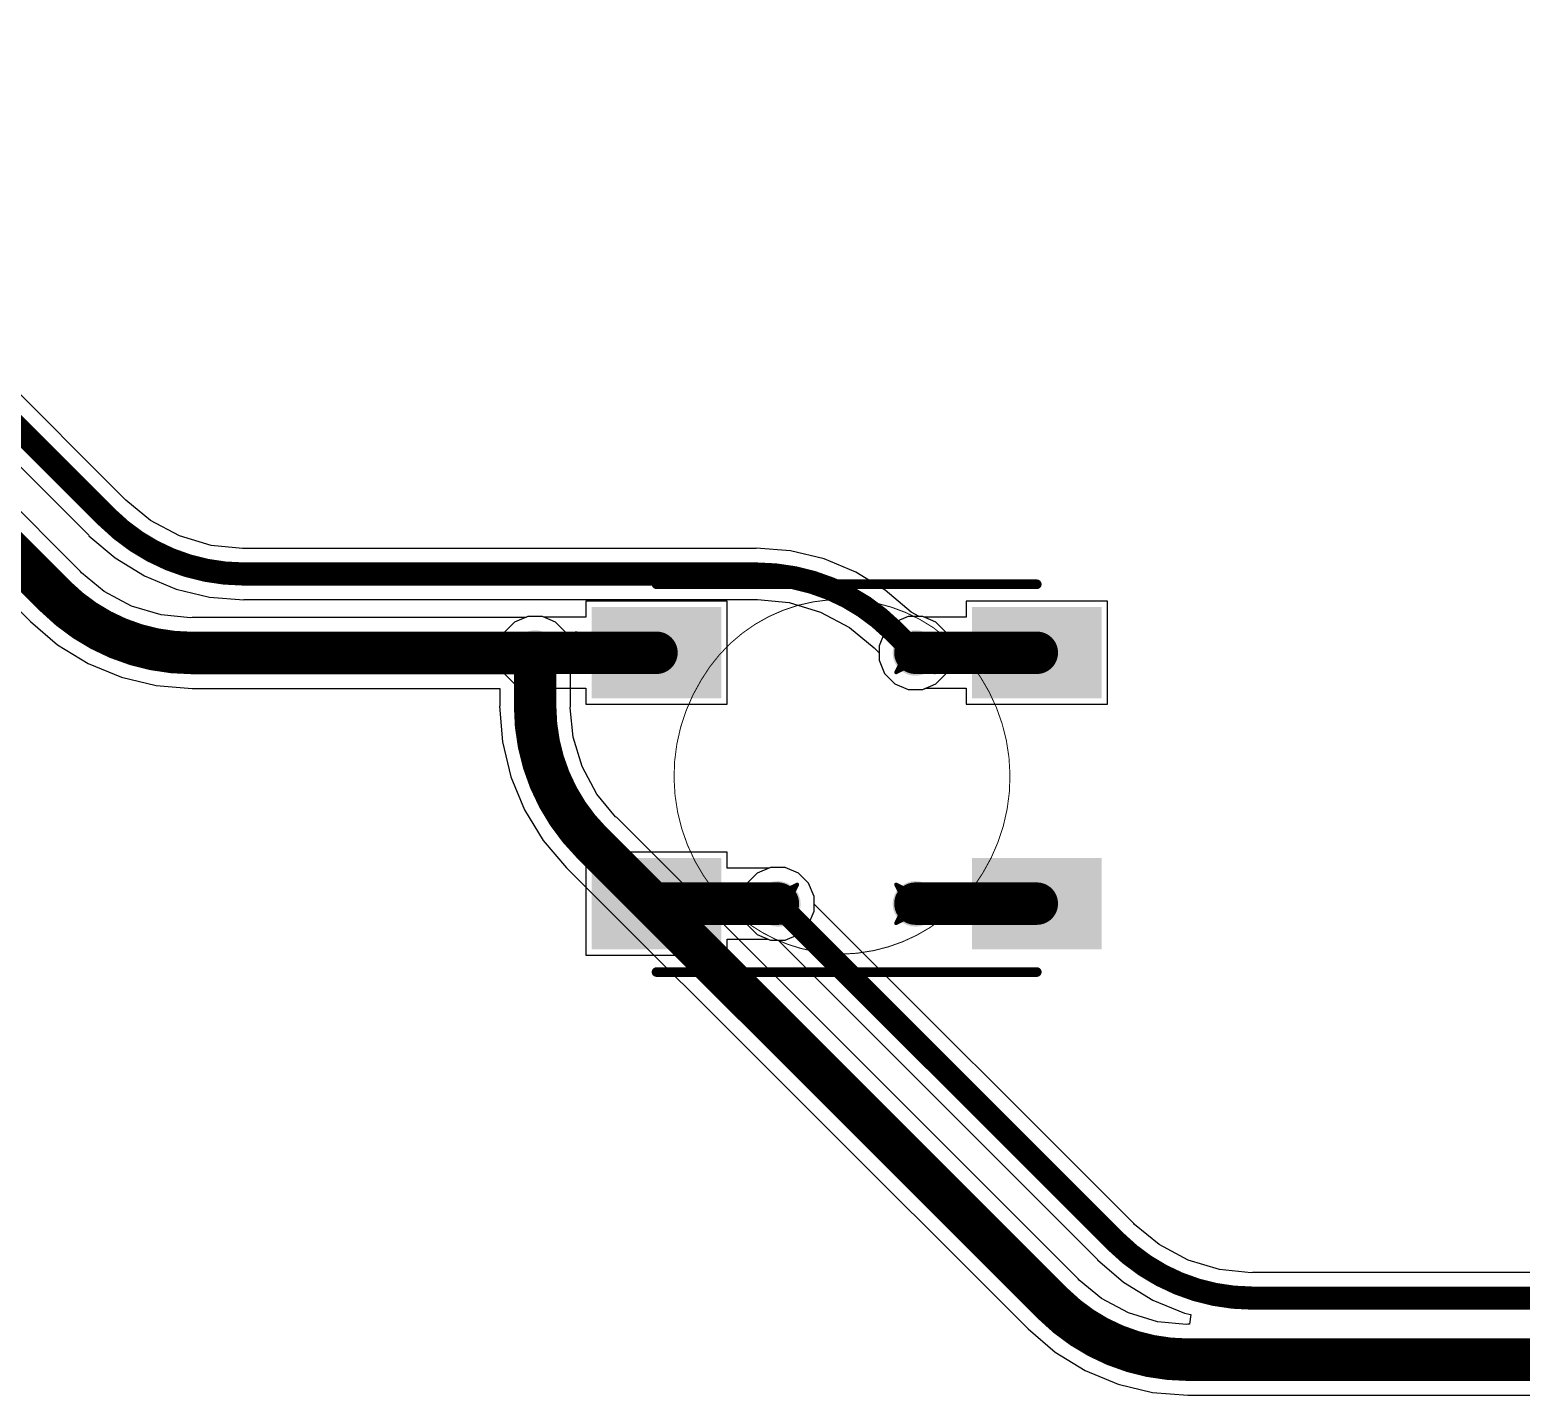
# Model space of a CAD drawing. Header units: inches. Extents: x -11 to 1110, y -7 to 455.
# Drawn here: x 211.41 to 231.02, y 122.62 to 140.58 of the extents above; entities that cross this region are included whole.
import ezdxf

# ---------------------------------------------------------------- set-up
doc = ezdxf.new("R2010")
doc.units = ezdxf.units.IN
for name, color, linetype in [('Bottom Layer', 5, 'Continuous'), ('Drill Drawing', 1, 'Continuous'), ('Mechanical 7', 56, 'Continuous'), ('Top Layer', 1, 'Continuous'), ('Top Overlay', 2, 'Continuous'), ('Top Paste', 8, 'Continuous'), ('Top Solder', 216, 'Continuous'), ('Via Holes', 16, 'Continuous')]:
    doc.layers.add(name, color=color, linetype=linetype)

msp = doc.modelspace()

# ---------------------------------------------------------------- hatches: boundary and pattern name
at = {"layer": 'Bottom Layer'}
h = msp.add_hatch(color=5, dxfattribs=at)
edge = h.paths.add_edge_path()
edge.add_arc((218.056, 132.387), 0.3, 0, 360)
h = msp.add_hatch(color=5, dxfattribs=at)
edge = h.paths.add_edge_path()
edge.add_arc((223.056, 132.387), 0.3, 0, 360)
h = msp.add_hatch(color=5, dxfattribs=at)
edge = h.paths.add_edge_path()
edge.add_arc((221.247, 129.087), 0.3, 0, 360)
h = msp.add_hatch(color=5, dxfattribs=at)
edge = h.paths.add_edge_path()
edge.add_arc((223.056, 129.087), 0.3, 0, 360)
at = {"layer": 'Top Layer'}
for points in [[(218.901, 132.89), (220.401, 132.89), (220.401, 131.89), (218.901, 131.89)], [(225.401, 131.89), (223.901, 131.89), (223.901, 132.89), (225.401, 132.89)], [(218.901, 129.59), (220.401, 129.59), (220.401, 128.59), (218.901, 128.59)], [(223.901, 129.59), (225.401, 129.59), (225.401, 128.59), (223.901, 128.59)]]:
    msp.add_hatch(color=1, dxfattribs=at).paths.add_polyline_path(points)
h = msp.add_hatch(color=1, dxfattribs=at)
edge = h.paths.add_edge_path()
edge.add_arc((218.056, 132.387), 0.3, 0, 360)
h = msp.add_hatch(color=1, dxfattribs=at)
edge = h.paths.add_edge_path()
edge.add_arc((223.056, 132.387), 0.3, 0, 360)
h = msp.add_hatch(color=1, dxfattribs=at)
edge = h.paths.add_edge_path()
edge.add_arc((221.247, 129.087), 0.3, 0, 360)
h = msp.add_hatch(color=1, dxfattribs=at)
edge = h.paths.add_edge_path()
edge.add_arc((223.056, 129.087), 0.3, 0, 360)
at = {"layer": 'Top Paste'}
for points in [[(218.901, 132.89), (220.401, 132.89), (220.401, 131.89), (218.901, 131.89)], [(225.401, 131.89), (223.901, 131.89), (223.901, 132.89), (225.401, 132.89)], [(218.901, 129.59), (220.401, 129.59), (220.401, 128.59), (218.901, 128.59)], [(223.901, 129.59), (225.401, 129.59), (225.401, 128.59), (223.901, 128.59)]]:
    msp.add_hatch(color=8, dxfattribs=at).paths.add_polyline_path(points)
at = {"layer": 'Top Solder'}
for points in [[(218.8, 132.992), (220.503, 132.992), (220.503, 131.789), (218.8, 131.789)], [(225.503, 131.789), (223.8, 131.789), (223.8, 132.992), (225.503, 132.992)], [(218.8, 129.692), (220.503, 129.692), (220.503, 128.489), (218.8, 128.489)], [(223.8, 129.692), (225.503, 129.692), (225.503, 128.489), (223.8, 128.489)]]:
    msp.add_hatch(color=216, dxfattribs=at).paths.add_polyline_path(points)
at = {"layer": 'Via Holes'}
h = msp.add_hatch(color=7, dxfattribs=at)
edge = h.paths.add_edge_path()
edge.add_arc((218.056, 132.387), 0.15, 0, 360)
h = msp.add_hatch(color=7, dxfattribs=at)
edge = h.paths.add_edge_path()
edge.add_arc((223.056, 132.387), 0.15, 0, 360)
h = msp.add_hatch(color=7, dxfattribs=at)
edge = h.paths.add_edge_path()
edge.add_arc((221.247, 129.087), 0.15, 0, 360)
h = msp.add_hatch(color=7, dxfattribs=at)
edge = h.paths.add_edge_path()
edge.add_arc((223.056, 129.087), 0.15, 0, 360)

# ---------------------------------------------------------------- linework, layer by layer
at = {"layer": 'Bottom Layer'}
for p, q in [((212.08, 133.461), (204.956, 140.584)), ((204.297, 139.925), (211.421, 132.801)), ((212.668, 134.408), (207.552, 139.525)), ((207.076, 139.049), (212.192, 133.932)), ((212.677, 134.396), (212.668, 134.408)), ((213, 134.131), (212.677, 134.396)), ((213.381, 133.927), (213, 134.131)), ((212.192, 133.932), (212.19, 133.93)), ((212.19, 133.93), (212.534, 133.637)), ((213.795, 133.801), (213.381, 133.927)), ((214.211, 133.76), (213.795, 133.801)), ((214.226, 133.763), (214.211, 133.76)), ((220.964, 133.763), (214.226, 133.763)), ((221.415, 133.73), (220.964, 133.765)), ((220.964, 133.765), (220.964, 133.763)), ((221.854, 133.624), (221.415, 133.73)), ((212.534, 133.637), (212.919, 133.401)), ((222.272, 133.451), (221.854, 133.624)), ((212.092, 133.443), (212.08, 133.461)), ((212.391, 133.197), (212.092, 133.443)), ((212.919, 133.401), (213.336, 133.228)), ((222.657, 133.215), (222.272, 133.451)), ((212.75, 133.005), (212.391, 133.197)), ((213.336, 133.228), (213.776, 133.123)), ((223, 132.922), (222.657, 133.215)), ((213.14, 132.887), (212.75, 133.005)), ((213.776, 133.123), (214.226, 133.087)), ((214.226, 133.087), (214.226, 133.09)), ((214.226, 133.09), (220.964, 133.09)), ((220.964, 133.09), (220.979, 133.092)), ((220.979, 133.092), (221.395, 133.052)), ((221.395, 133.052), (221.809, 132.926)), ((211.421, 132.801), (211.42, 132.801)), ((211.42, 132.801), (211.779, 132.495)), ((213.525, 132.849), (213.14, 132.887)), ((213.546, 132.853), (213.525, 132.849)), ((217.933, 132.853), (213.546, 132.853)), ((217.961, 132.865), (217.933, 132.853)), ((218.151, 132.865), (217.961, 132.865)), ((218.326, 132.792), (218.151, 132.865)), ((218.461, 132.658), (218.326, 132.792)), ((221.809, 132.926), (222.191, 132.722)), ((223.104, 132.865), (223, 132.922)), ((223.151, 132.865), (223.104, 132.865)), ((223.326, 132.792), (223.151, 132.865)), ((223.461, 132.658), (223.326, 132.792)), ((218.534, 132.482), (218.461, 132.658)), ((222.191, 132.722), (222.514, 132.457)), ((223.534, 132.482), (223.461, 132.658)), ((211.779, 132.495), (212.181, 132.248)), ((218.534, 132.292), (218.534, 132.482)), ((222.514, 132.457), (222.522, 132.444)), ((222.522, 132.444), (222.578, 132.389)), ((222.578, 132.389), (222.578, 132.292)), ((223.534, 132.292), (223.534, 132.482)), ((212.181, 132.248), (212.617, 132.068)), ((218.522, 132.264), (218.534, 132.292)), ((218.522, 131.688), (218.522, 132.264)), ((222.578, 132.292), (222.651, 132.116)), ((223.461, 132.116), (223.534, 132.292)), ((212.617, 132.068), (213.076, 131.958)), ((213.076, 131.958), (213.546, 131.921)), ((222.651, 132.116), (222.785, 131.982)), ((222.785, 131.982), (222.961, 131.909)), ((223.151, 131.909), (223.326, 131.982)), ((223.326, 131.982), (223.461, 132.116)), ((213.546, 131.921), (213.546, 131.921)), ((213.546, 131.921), (217.59, 131.921)), ((217.59, 131.921), (217.59, 131.688)), ((222.961, 131.909), (223.151, 131.909)), ((217.59, 131.688), (217.589, 131.688)), ((217.589, 131.688), (217.626, 131.217)), ((218.518, 131.666), (218.522, 131.688)), ((218.556, 131.282), (218.518, 131.666)), ((217.626, 131.217), (217.736, 130.758)), ((218.674, 130.892), (218.556, 131.282)), ((218.866, 130.532), (218.674, 130.892)), ((217.736, 130.758), (217.917, 130.323)), ((219.111, 130.233), (218.866, 130.532)), ((217.917, 130.323), (218.163, 129.92)), ((219.129, 130.221), (219.111, 130.233)), ((225.196, 124.155), (219.129, 130.221)), ((218.163, 129.92), (218.47, 129.562)), ((218.47, 129.562), (218.47, 129.562)), ((218.47, 129.562), (224.537, 123.495)), ((220.976, 129.492), (220.842, 129.358)), ((221.152, 129.565), (220.976, 129.492)), ((221.342, 129.565), (221.152, 129.565)), ((221.518, 129.492), (221.342, 129.565)), ((221.652, 129.358), (221.518, 129.492)), ((220.842, 129.358), (220.769, 129.182)), ((221.725, 129.182), (221.652, 129.358)), ((220.769, 129.182), (220.769, 128.992)), ((221.725, 129.085), (221.725, 129.182)), ((225.927, 124.883), (221.725, 129.085)), ((220.769, 128.992), (220.842, 128.816)), ((220.842, 128.816), (220.976, 128.682)), ((220.976, 128.682), (221.152, 128.609)), ((221.152, 128.609), (221.249, 128.609)), ((221.249, 128.609), (225.451, 124.407)), ((225.935, 124.871), (225.927, 124.883)), ((226.258, 124.606), (225.935, 124.871)), ((226.64, 124.402), (226.258, 124.606)), ((225.451, 124.407), (225.449, 124.405)), ((225.449, 124.405), (225.793, 124.112)), ((227.054, 124.276), (226.64, 124.402)), ((225.207, 124.137), (225.196, 124.155)), ((225.502, 123.896), (225.207, 124.137)), ((225.793, 124.112), (226.178, 123.876)), ((227.47, 124.235), (227.054, 124.276)), ((227.485, 124.238), (227.47, 124.235)), ((236.001, 124.238), (227.485, 124.238)), ((225.856, 123.706), (225.502, 123.896)), ((226.178, 123.876), (226.595, 123.703)), ((226.24, 123.59), (225.856, 123.706)), ((226.619, 123.553), (226.24, 123.59)), ((226.595, 123.703), (226.676, 123.684)), ((226.639, 123.557), (226.619, 123.553)), ((226.66, 123.557), (226.639, 123.557)), ((226.676, 123.684), (226.66, 123.557)), ((224.537, 123.495), (224.536, 123.495)), ((224.536, 123.495), (224.891, 123.192)), ((224.891, 123.192), (225.289, 122.948)), ((225.289, 122.948), (225.72, 122.77)), ((225.72, 122.77), (226.174, 122.661)), ((226.174, 122.661), (226.639, 122.624)), ((226.639, 122.624), (226.639, 122.624)), ((226.639, 122.624), (232.398, 122.624))]:
    msp.add_line(p, q, dxfattribs=at)
for points in [[(204.627, 140.255, 0.559, 0.559, 0), (211.75, 133.131, 0.559, 0.559, 0)], [(207.074, 139.526, 0.305, 0.305, 0), (212.43, 134.17, 0.305, 0.305, 0)], [(214.226, 133.426, 0.305, 0.305, -0.198912), (212.43, 134.17, 0.305, 0.305, 0)], [(214.226, 133.426, 0.305, 0.305, 0), (220.964, 133.426, 0.305, 0.305, 0)], [(220.964, 133.426, 0.305, 0.305, -0.198912), (222.761, 132.682, 0.305, 0.305, 0)], [(213.546, 132.387, 0.559, 0.559, -0.198912), (211.75, 133.131, 0.559, 0.559, 0)], [(222.761, 132.682, 0.305, 0.305, 0), (223.056, 132.387, 0.305, 0.305, 0)], [(213.546, 132.387, 0.559, 0.559, 0), (218.056, 132.387, 0.559, 0.559, 0)], [(218.056, 131.688, 0.559, 0.559, 0), (218.056, 132.387, 0.559, 0.559, 0)], [(218.8, 129.891, 0.559, 0.559, -0.198912), (218.056, 131.688, 0.559, 0.559, 0)], [(218.8, 129.891, 0.559, 0.559, 0), (224.866, 123.825, 0.559, 0.559, 0)], [(221.247, 129.087, 0.305, 0.305, 0), (225.689, 124.645, 0.305, 0.305, 0)], [(227.485, 123.901, 0.305, 0.305, -0.198912), (225.689, 124.645, 0.305, 0.305, 0)], [(226.639, 123.091, 0.559, 0.559, -0.198912), (224.866, 123.825, 0.559, 0.559, 0)], [(227.485, 123.901, 0.305, 0.305, 0), (236.001, 123.901, 0.305, 0.305, 0)], [(226.639, 123.091, 0.559, 0.559, 0), (232.864, 123.091, 0.559, 0.559, 0)]]:
    msp.add_lwpolyline(points, format="xyseb", dxfattribs=at)
for points in [[(212.354, 134.17, 0.152, 0.152, 1), (212.506, 134.17, 0.152, 0.152, 1)], [(212.354, 134.17, 0.152, 0.152, 1), (212.506, 134.17, 0.152, 0.152, 1)], [(214.15, 133.426, 0.152, 0.152, 1), (214.302, 133.426, 0.152, 0.152, 1)], [(214.15, 133.426, 0.152, 0.152, 1), (214.302, 133.426, 0.152, 0.152, 1)], [(220.888, 133.426, 0.152, 0.152, 1), (221.041, 133.426, 0.152, 0.152, 1)], [(220.888, 133.426, 0.152, 0.152, 1), (221.041, 133.426, 0.152, 0.152, 1)], [(211.611, 133.131, 0.279, 0.279, 1), (211.89, 133.131, 0.279, 0.279, 1)], [(211.611, 133.131, 0.279, 0.279, 1), (211.89, 133.131, 0.279, 0.279, 1)], [(222.684, 132.682, 0.152, 0.152, 1), (222.837, 132.682, 0.152, 0.152, 1)], [(222.684, 132.682, 0.152, 0.152, 1), (222.837, 132.682, 0.152, 0.152, 1)], [(213.407, 132.387, 0.279, 0.279, 1), (213.686, 132.387, 0.279, 0.279, 1)], [(213.407, 132.387, 0.279, 0.279, 1), (213.686, 132.387, 0.279, 0.279, 1)], [(217.916, 132.387, 0.279, 0.279, 1), (218.195, 132.387, 0.279, 0.279, 1)], [(217.916, 132.387, 0.279, 0.279, 1), (218.195, 132.387, 0.279, 0.279, 1)], [(222.98, 132.387, 0.152, 0.152, 1), (223.132, 132.387, 0.152, 0.152, 1)], [(217.916, 131.688, 0.279, 0.279, 1), (218.195, 131.688, 0.279, 0.279, 1)], [(217.916, 131.688, 0.279, 0.279, 1), (218.195, 131.688, 0.279, 0.279, 1)], [(218.66, 129.891, 0.279, 0.279, 1), (218.939, 129.891, 0.279, 0.279, 1)], [(218.66, 129.891, 0.279, 0.279, 1), (218.939, 129.891, 0.279, 0.279, 1)], [(221.171, 129.087, 0.152, 0.152, 1), (221.323, 129.087, 0.152, 0.152, 1)], [(225.613, 124.645, 0.152, 0.152, 1), (225.765, 124.645, 0.152, 0.152, 1)], [(225.613, 124.645, 0.152, 0.152, 1), (225.765, 124.645, 0.152, 0.152, 1)], [(224.726, 123.825, 0.279, 0.279, 1), (225.006, 123.825, 0.279, 0.279, 1)], [(224.726, 123.825, 0.279, 0.279, 1), (225.006, 123.825, 0.279, 0.279, 1)], [(227.409, 123.901, 0.152, 0.152, 1), (227.561, 123.901, 0.152, 0.152, 1)], [(227.409, 123.901, 0.152, 0.152, 1), (227.561, 123.901, 0.152, 0.152, 1)], [(226.499, 123.091, 0.279, 0.279, 1), (226.779, 123.091, 0.279, 0.279, 1)], [(226.499, 123.091, 0.279, 0.279, 1), (226.779, 123.091, 0.279, 0.279, 1)]]:
    msp.add_lwpolyline(points, format="xyseb", close=True, dxfattribs=at)
at = {"layer": 'Drill Drawing'}
for points in [[(217.802, 132.641, 0.0508, 0.0508, 0), (218.056, 132.514, 0.0508, 0.0508, 0)], [(217.802, 132.641, 0.0508, 0.0508, 0), (217.929, 132.387, 0.0508, 0.0508, 0)], [(218.056, 132.514, 0.0508, 0.0508, 0), (218.31, 132.641, 0.0508, 0.0508, 0)], [(218.183, 132.387, 0.0508, 0.0508, 0), (218.31, 132.641, 0.0508, 0.0508, 0)], [(222.802, 132.641, 0.0508, 0.0508, 0), (223.056, 132.514, 0.0508, 0.0508, 0)], [(222.802, 132.641, 0.0508, 0.0508, 0), (222.929, 132.387, 0.0508, 0.0508, 0)], [(223.056, 132.514, 0.0508, 0.0508, 0), (223.31, 132.641, 0.0508, 0.0508, 0)], [(223.183, 132.387, 0.0508, 0.0508, 0), (223.31, 132.641, 0.0508, 0.0508, 0)], [(217.802, 132.133, 0.0508, 0.0508, 0), (217.929, 132.387, 0.0508, 0.0508, 0)], [(218.183, 132.387, 0.0508, 0.0508, 0), (218.31, 132.133, 0.0508, 0.0508, 0)], [(222.802, 132.133, 0.0508, 0.0508, 0), (222.929, 132.387, 0.0508, 0.0508, 0)], [(223.183, 132.387, 0.0508, 0.0508, 0), (223.31, 132.133, 0.0508, 0.0508, 0)], [(217.802, 132.133, 0.0508, 0.0508, 0), (218.056, 132.26, 0.0508, 0.0508, 0)], [(218.056, 132.26, 0.0508, 0.0508, 0), (218.31, 132.133, 0.0508, 0.0508, 0)], [(222.802, 132.133, 0.0508, 0.0508, 0), (223.056, 132.26, 0.0508, 0.0508, 0)], [(223.056, 132.26, 0.0508, 0.0508, 0), (223.31, 132.133, 0.0508, 0.0508, 0)], [(220.993, 129.341, 0.0508, 0.0508, 0), (221.247, 129.214, 0.0508, 0.0508, 0)], [(220.993, 129.341, 0.0508, 0.0508, 0), (221.12, 129.087, 0.0508, 0.0508, 0)], [(221.247, 129.214, 0.0508, 0.0508, 0), (221.501, 129.341, 0.0508, 0.0508, 0)], [(221.374, 129.087, 0.0508, 0.0508, 0), (221.501, 129.341, 0.0508, 0.0508, 0)], [(222.802, 129.341, 0.0508, 0.0508, 0), (223.056, 129.214, 0.0508, 0.0508, 0)], [(222.802, 129.341, 0.0508, 0.0508, 0), (222.929, 129.087, 0.0508, 0.0508, 0)], [(223.056, 129.214, 0.0508, 0.0508, 0), (223.31, 129.341, 0.0508, 0.0508, 0)], [(223.183, 129.087, 0.0508, 0.0508, 0), (223.31, 129.341, 0.0508, 0.0508, 0)], [(220.993, 128.833, 0.0508, 0.0508, 0), (221.12, 129.087, 0.0508, 0.0508, 0)], [(221.374, 129.087, 0.0508, 0.0508, 0), (221.501, 128.833, 0.0508, 0.0508, 0)], [(222.802, 128.833, 0.0508, 0.0508, 0), (222.929, 129.087, 0.0508, 0.0508, 0)], [(223.183, 129.087, 0.0508, 0.0508, 0), (223.31, 128.833, 0.0508, 0.0508, 0)], [(220.993, 128.833, 0.0508, 0.0508, 0), (221.247, 128.96, 0.0508, 0.0508, 0)], [(221.247, 128.96, 0.0508, 0.0508, 0), (221.501, 128.833, 0.0508, 0.0508, 0)], [(222.802, 128.833, 0.0508, 0.0508, 0), (223.056, 128.96, 0.0508, 0.0508, 0)], [(223.056, 128.96, 0.0508, 0.0508, 0), (223.31, 128.833, 0.0508, 0.0508, 0)]]:
    msp.add_lwpolyline(points, format="xyseb", dxfattribs=at)
for points in [[(217.789, 132.641, 0.0254, 0.0254, 1), (217.814, 132.641, 0.0254, 0.0254, 1)], [(217.789, 132.641, 0.0254, 0.0254, 1), (217.814, 132.641, 0.0254, 0.0254, 1)], [(218.043, 132.514, 0.0254, 0.0254, 1), (218.068, 132.514, 0.0254, 0.0254, 1)], [(218.043, 132.514, 0.0254, 0.0254, 1), (218.068, 132.514, 0.0254, 0.0254, 1)], [(218.297, 132.641, 0.0254, 0.0254, 1), (218.322, 132.641, 0.0254, 0.0254, 1)], [(218.297, 132.641, 0.0254, 0.0254, 1), (218.322, 132.641, 0.0254, 0.0254, 1)], [(222.789, 132.641, 0.0254, 0.0254, 1), (222.814, 132.641, 0.0254, 0.0254, 1)], [(222.789, 132.641, 0.0254, 0.0254, 1), (222.814, 132.641, 0.0254, 0.0254, 1)], [(223.043, 132.514, 0.0254, 0.0254, 1), (223.068, 132.514, 0.0254, 0.0254, 1)], [(223.043, 132.514, 0.0254, 0.0254, 1), (223.068, 132.514, 0.0254, 0.0254, 1)], [(223.297, 132.641, 0.0254, 0.0254, 1), (223.322, 132.641, 0.0254, 0.0254, 1)], [(223.297, 132.641, 0.0254, 0.0254, 1), (223.322, 132.641, 0.0254, 0.0254, 1)], [(217.916, 132.387, 0.0254, 0.0254, 1), (217.941, 132.387, 0.0254, 0.0254, 1)], [(217.916, 132.387, 0.0254, 0.0254, 1), (217.941, 132.387, 0.0254, 0.0254, 1)], [(218.17, 132.387, 0.0254, 0.0254, 1), (218.195, 132.387, 0.0254, 0.0254, 1)], [(218.17, 132.387, 0.0254, 0.0254, 1), (218.195, 132.387, 0.0254, 0.0254, 1)], [(222.916, 132.387, 0.0254, 0.0254, 1), (222.941, 132.387, 0.0254, 0.0254, 1)], [(222.916, 132.387, 0.0254, 0.0254, 1), (222.941, 132.387, 0.0254, 0.0254, 1)], [(223.17, 132.387, 0.0254, 0.0254, 1), (223.195, 132.387, 0.0254, 0.0254, 1)], [(223.17, 132.387, 0.0254, 0.0254, 1), (223.195, 132.387, 0.0254, 0.0254, 1)], [(217.789, 132.133, 0.0254, 0.0254, 1), (217.814, 132.133, 0.0254, 0.0254, 1)], [(217.789, 132.133, 0.0254, 0.0254, 1), (217.814, 132.133, 0.0254, 0.0254, 1)], [(218.043, 132.26, 0.0254, 0.0254, 1), (218.068, 132.26, 0.0254, 0.0254, 1)], [(218.043, 132.26, 0.0254, 0.0254, 1), (218.068, 132.26, 0.0254, 0.0254, 1)], [(218.297, 132.133, 0.0254, 0.0254, 1), (218.322, 132.133, 0.0254, 0.0254, 1)], [(218.297, 132.133, 0.0254, 0.0254, 1), (218.322, 132.133, 0.0254, 0.0254, 1)], [(222.789, 132.133, 0.0254, 0.0254, 1), (222.814, 132.133, 0.0254, 0.0254, 1)], [(222.789, 132.133, 0.0254, 0.0254, 1), (222.814, 132.133, 0.0254, 0.0254, 1)], [(223.043, 132.26, 0.0254, 0.0254, 1), (223.068, 132.26, 0.0254, 0.0254, 1)], [(223.043, 132.26, 0.0254, 0.0254, 1), (223.068, 132.26, 0.0254, 0.0254, 1)], [(223.297, 132.133, 0.0254, 0.0254, 1), (223.322, 132.133, 0.0254, 0.0254, 1)], [(223.297, 132.133, 0.0254, 0.0254, 1), (223.322, 132.133, 0.0254, 0.0254, 1)], [(220.98, 129.341, 0.0254, 0.0254, 1), (221.006, 129.341, 0.0254, 0.0254, 1)], [(220.98, 129.341, 0.0254, 0.0254, 1), (221.006, 129.341, 0.0254, 0.0254, 1)], [(221.234, 129.214, 0.0254, 0.0254, 1), (221.26, 129.214, 0.0254, 0.0254, 1)], [(221.234, 129.214, 0.0254, 0.0254, 1), (221.26, 129.214, 0.0254, 0.0254, 1)], [(221.488, 129.341, 0.0254, 0.0254, 1), (221.514, 129.341, 0.0254, 0.0254, 1)], [(221.488, 129.341, 0.0254, 0.0254, 1), (221.514, 129.341, 0.0254, 0.0254, 1)], [(222.789, 129.341, 0.0254, 0.0254, 1), (222.814, 129.341, 0.0254, 0.0254, 1)], [(222.789, 129.341, 0.0254, 0.0254, 1), (222.814, 129.341, 0.0254, 0.0254, 1)], [(223.043, 129.214, 0.0254, 0.0254, 1), (223.068, 129.214, 0.0254, 0.0254, 1)], [(223.043, 129.214, 0.0254, 0.0254, 1), (223.068, 129.214, 0.0254, 0.0254, 1)], [(223.297, 129.341, 0.0254, 0.0254, 1), (223.322, 129.341, 0.0254, 0.0254, 1)], [(223.297, 129.341, 0.0254, 0.0254, 1), (223.322, 129.341, 0.0254, 0.0254, 1)], [(221.107, 129.087, 0.0254, 0.0254, 1), (221.133, 129.087, 0.0254, 0.0254, 1)], [(221.107, 129.087, 0.0254, 0.0254, 1), (221.133, 129.087, 0.0254, 0.0254, 1)], [(221.361, 129.087, 0.0254, 0.0254, 1), (221.387, 129.087, 0.0254, 0.0254, 1)], [(221.361, 129.087, 0.0254, 0.0254, 1), (221.387, 129.087, 0.0254, 0.0254, 1)], [(222.916, 129.087, 0.0254, 0.0254, 1), (222.941, 129.087, 0.0254, 0.0254, 1)], [(222.916, 129.087, 0.0254, 0.0254, 1), (222.941, 129.087, 0.0254, 0.0254, 1)], [(223.17, 129.087, 0.0254, 0.0254, 1), (223.195, 129.087, 0.0254, 0.0254, 1)], [(223.17, 129.087, 0.0254, 0.0254, 1), (223.195, 129.087, 0.0254, 0.0254, 1)], [(220.98, 128.833, 0.0254, 0.0254, 1), (221.006, 128.833, 0.0254, 0.0254, 1)], [(220.98, 128.833, 0.0254, 0.0254, 1), (221.006, 128.833, 0.0254, 0.0254, 1)], [(221.234, 128.96, 0.0254, 0.0254, 1), (221.26, 128.96, 0.0254, 0.0254, 1)], [(221.234, 128.96, 0.0254, 0.0254, 1), (221.26, 128.96, 0.0254, 0.0254, 1)], [(221.488, 128.833, 0.0254, 0.0254, 1), (221.514, 128.833, 0.0254, 0.0254, 1)], [(221.488, 128.833, 0.0254, 0.0254, 1), (221.514, 128.833, 0.0254, 0.0254, 1)], [(222.789, 128.833, 0.0254, 0.0254, 1), (222.814, 128.833, 0.0254, 0.0254, 1)], [(222.789, 128.833, 0.0254, 0.0254, 1), (222.814, 128.833, 0.0254, 0.0254, 1)], [(223.043, 128.96, 0.0254, 0.0254, 1), (223.068, 128.96, 0.0254, 0.0254, 1)], [(223.043, 128.96, 0.0254, 0.0254, 1), (223.068, 128.96, 0.0254, 0.0254, 1)], [(223.297, 128.833, 0.0254, 0.0254, 1), (223.322, 128.833, 0.0254, 0.0254, 1)], [(223.297, 128.833, 0.0254, 0.0254, 1), (223.322, 128.833, 0.0254, 0.0254, 1)]]:
    msp.add_lwpolyline(points, format="xyseb", close=True, dxfattribs=at)
at = {"layer": 'Mechanical 7'}
for points in [[(220.239, 132.031, 0.0127, 0.0127, -0.435333), (223.291, 132.72, 0.0127, 0.0127, 0)], [(223.291, 132.72, 0.0127, 0.0127, -0.393501), (223.942, 129.494, 0.0127, 0.0127, 0)], [(220.89, 128.807, 0.0127, 0.0127, -0.393676), (220.239, 132.031, 0.0127, 0.0127, 0)], [(223.942, 129.494, 0.0127, 0.0127, -0.234063), (222.304, 128.44, 0.0127, 0.0127, 0)], [(222.088, 128.429, 0.0127, 0.0127, -0.152024), (220.89, 128.807, 0.0127, 0.0127, 0)], [(222.304, 128.44, 0.0127, 0.0127, -0.025999), (222.088, 128.429, 0.0127, 0.0127, 0)]]:
    msp.add_lwpolyline(points, format="xyseb", dxfattribs=at)
for points in [[(223.288, 132.72, 0.00635, 0.00635, 1), (223.294, 132.72, 0.00635, 0.00635, 1)], [(223.288, 132.72, 0.00635, 0.00635, 1), (223.294, 132.72, 0.00635, 0.00635, 1)], [(220.236, 132.031, 0.00635, 0.00635, 1), (220.242, 132.031, 0.00635, 0.00635, 1)], [(220.236, 132.031, 0.00635, 0.00635, 1), (220.242, 132.031, 0.00635, 0.00635, 1)], [(223.939, 129.494, 0.00635, 0.00635, 1), (223.945, 129.494, 0.00635, 0.00635, 1)], [(223.939, 129.494, 0.00635, 0.00635, 1), (223.945, 129.494, 0.00635, 0.00635, 1)], [(220.887, 128.807, 0.00635, 0.00635, 1), (220.893, 128.807, 0.00635, 0.00635, 1)], [(220.887, 128.807, 0.00635, 0.00635, 1), (220.893, 128.807, 0.00635, 0.00635, 1)], [(222.084, 128.429, 0.00635, 0.00635, 1), (222.091, 128.429, 0.00635, 0.00635, 1)], [(222.084, 128.429, 0.00635, 0.00635, 1), (222.091, 128.429, 0.00635, 0.00635, 1)], [(222.3, 128.44, 0.00635, 0.00635, 1), (222.307, 128.44, 0.00635, 0.00635, 1)], [(222.3, 128.44, 0.00635, 0.00635, 1), (222.307, 128.44, 0.00635, 0.00635, 1)]]:
    msp.add_lwpolyline(points, format="xyseb", close=True, dxfattribs=at)
at = {"layer": 'Top Layer'}
for p, q in [((220.579, 133.068), (218.724, 133.068)), ((218.724, 133.068), (218.724, 132.857)), ((220.579, 131.713), (220.579, 133.068)), ((225.579, 133.068), (223.724, 133.068)), ((223.724, 133.068), (223.724, 132.857)), ((225.579, 131.713), (225.579, 133.068)), ((217.785, 132.792), (217.651, 132.658)), ((217.961, 132.865), (217.785, 132.792)), ((218.151, 132.865), (217.961, 132.865)), ((218.171, 132.857), (218.151, 132.865)), ((218.724, 132.857), (218.171, 132.857)), ((222.785, 132.792), (222.651, 132.658)), ((222.961, 132.865), (222.785, 132.792)), ((223.151, 132.865), (222.961, 132.865)), ((223.171, 132.857), (223.151, 132.865)), ((223.724, 132.857), (223.171, 132.857)), ((217.651, 132.658), (217.578, 132.482)), ((222.651, 132.658), (222.578, 132.482)), ((217.578, 132.482), (217.578, 132.292)), ((222.578, 132.482), (222.578, 132.292)), ((217.578, 132.292), (217.651, 132.116)), ((222.578, 132.292), (222.651, 132.116)), ((217.651, 132.116), (217.785, 131.982)), ((217.785, 131.982), (217.961, 131.909)), ((222.651, 132.116), (222.785, 131.982)), ((222.785, 131.982), (222.961, 131.909)), ((217.961, 131.909), (218.151, 131.909)), ((218.151, 131.909), (218.187, 131.924)), ((218.187, 131.924), (218.724, 131.924)), ((218.724, 131.924), (218.724, 131.713)), ((222.961, 131.909), (223.151, 131.909)), ((223.151, 131.909), (223.187, 131.924)), ((223.187, 131.924), (223.724, 131.924)), ((223.724, 131.924), (223.724, 131.713)), ((218.724, 131.713), (220.579, 131.713)), ((223.724, 131.713), (225.579, 131.713)), ((220.579, 129.768), (218.724, 129.768)), ((218.724, 129.768), (218.724, 128.413)), ((220.579, 129.557), (220.579, 129.768)), ((221.132, 129.557), (220.579, 129.557)), ((221.152, 129.565), (221.132, 129.557)), ((221.342, 129.565), (221.152, 129.565)), ((221.518, 129.492), (221.342, 129.565)), ((221.652, 129.358), (221.518, 129.492)), ((221.725, 129.182), (221.652, 129.358)), ((221.725, 128.992), (221.725, 129.182)), ((221.518, 128.682), (221.652, 128.816)), ((221.652, 128.816), (221.725, 128.992)), ((220.579, 128.413), (220.579, 128.624)), ((220.579, 128.624), (221.116, 128.624)), ((221.116, 128.624), (221.152, 128.609)), ((221.342, 128.609), (221.518, 128.682)), ((221.152, 128.609), (221.342, 128.609)), ((218.724, 128.413), (220.579, 128.413))]:
    msp.add_line(p, q, dxfattribs=at)
for points in [[(218.056, 132.39, 0.559, 0.559, 0), (219.651, 132.39, 0.559, 0.559, 0)], [(223.056, 132.39, 0.559, 0.559, 0), (224.651, 132.39, 0.559, 0.559, 0)], [(219.651, 129.09, 0.559, 0.559, 0), (221.247, 129.09, 0.559, 0.559, 0)], [(223.056, 129.09, 0.559, 0.559, 0), (224.651, 129.09, 0.559, 0.559, 0)]]:
    msp.add_lwpolyline(points, format="xyseb", dxfattribs=at)
for points in [[(217.916, 132.39, 0.279, 0.279, 1), (218.195, 132.39, 0.279, 0.279, 1)], [(219.512, 132.39, 0.279, 0.279, 1), (219.791, 132.39, 0.279, 0.279, 1)], [(222.916, 132.39, 0.279, 0.279, 1), (223.195, 132.39, 0.279, 0.279, 1)], [(224.512, 132.39, 0.279, 0.279, 1), (224.791, 132.39, 0.279, 0.279, 1)], [(219.512, 129.09, 0.279, 0.279, 1), (219.791, 129.09, 0.279, 0.279, 1)], [(221.107, 129.09, 0.279, 0.279, 1), (221.387, 129.09, 0.279, 0.279, 1)], [(222.916, 129.09, 0.279, 0.279, 1), (223.195, 129.09, 0.279, 0.279, 1)], [(224.512, 129.09, 0.279, 0.279, 1), (224.791, 129.09, 0.279, 0.279, 1)]]:
    msp.add_lwpolyline(points, format="xyseb", close=True, dxfattribs=at)
at = {"layer": 'Top Overlay'}
for points in [[(219.651, 133.291, 0.127, 0.127, 0), (224.651, 133.291, 0.127, 0.127, 0)], [(218.595, 132.544, 0.254, 0.254, 0), (218.722, 132.417, 0.254, 0.254, 0)], [(218.595, 132.29, 0.254, 0.254, 0), (218.595, 132.544, 0.254, 0.254, 0)], [(218.595, 132.29, 0.254, 0.254, 0), (218.722, 132.417, 0.254, 0.254, 0)], [(219.651, 128.19, 0.127, 0.127, 0), (224.651, 128.19, 0.127, 0.127, 0)]]:
    msp.add_lwpolyline(points, format="xyseb", dxfattribs=at)
for points in [[(219.62, 133.291, 0.0635, 0.0635, 1), (219.683, 133.291, 0.0635, 0.0635, 1)], [(224.62, 133.291, 0.0635, 0.0635, 1), (224.683, 133.291, 0.0635, 0.0635, 1)], [(218.532, 132.544, 0.127, 0.127, 1), (218.659, 132.544, 0.127, 0.127, 1)], [(218.532, 132.544, 0.127, 0.127, 1), (218.659, 132.544, 0.127, 0.127, 1)], [(218.659, 132.417, 0.127, 0.127, 1), (218.786, 132.417, 0.127, 0.127, 1)], [(218.659, 132.417, 0.127, 0.127, 1), (218.786, 132.417, 0.127, 0.127, 1)], [(218.532, 132.29, 0.127, 0.127, 1), (218.659, 132.29, 0.127, 0.127, 1)], [(218.532, 132.29, 0.127, 0.127, 1), (218.659, 132.29, 0.127, 0.127, 1)], [(219.62, 128.19, 0.0635, 0.0635, 1), (219.683, 128.19, 0.0635, 0.0635, 1)], [(224.62, 128.19, 0.0635, 0.0635, 1), (224.683, 128.19, 0.0635, 0.0635, 1)]]:
    msp.add_lwpolyline(points, format="xyseb", close=True, dxfattribs=at)

doc.saveas('drawing.dxf')
